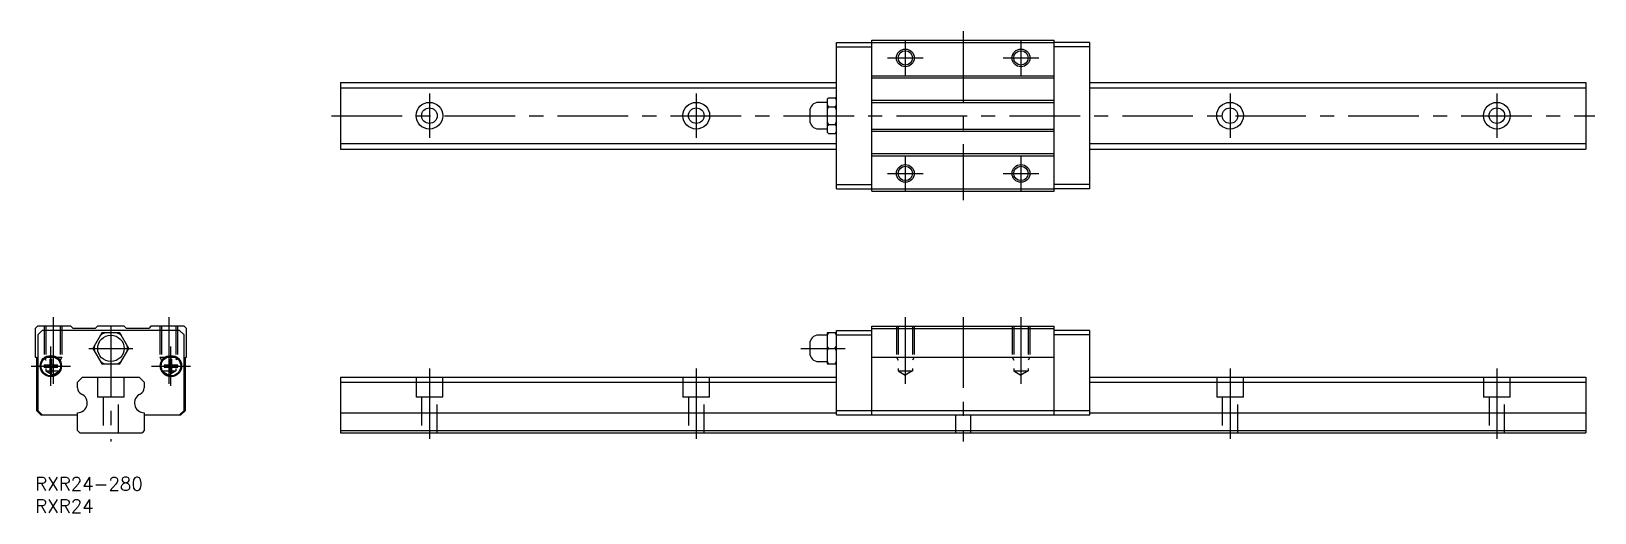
# Model space of a CAD drawing. Extents: x -1 to 351, y -8 to 100.
import ezdxf

# ---------------------------------------------------------------- set-up
doc = ezdxf.new("R2010")
doc.units = 0
doc.header["$LTSCALE"] = 0.5
doc.linetypes.add('CENTER', pattern=[50.8, 31.75, -6.35, 6.35, -6.35])
doc.linetypes.add('DASHED', pattern=[19.05, 12.7, -6.35])
for name, color, linetype in [('MSM_CENTER', 1, 'CENTER'), ('MSM_CONTINUOUS', 7, 'CONTINUOUS'), ('MSM_DASHED', 4, 'DASHED'), ('MSM_NARROW', 5, 'CONTINUOUS'), ('MSM_PART_NUMBER', 7, 'CONTINUOUS')]:
    doc.layers.add(name, color=color, linetype=linetype)
doc.styles.get("Standard").update_dxf_attribs({"font": 'txt.shx', "height": 2, "bigfont": 'bigfont.shx'})

# ---------------------------------------------------------------- blocks, each defined once
blk = doc.blocks.new('*U51')
at = {"layer": 'MSM_PART_NUMBER'}
blk.add_text('RXR24-280', height=3, dxfattribs=at).set_placement((0, -3))
blk = doc.blocks.new('*U52')
at = {"layer": 'MSM_PART_NUMBER'}
blk.add_text('RXR24', height=3, dxfattribs=at).set_placement((0, -8))

msp = doc.modelspace()

# ---------------------------------------------------------------- linework, layer by layer
at = {"layer": 'MSM_CENTER'}
for p, q in [((208.62, 100.36), (208.62, 62.36)), ((195.62, 98.36), (195.62, 90.36)), ((221.62, 98.36), (221.62, 90.36)), ((191.62, 94.36), (199.62, 94.36)), ((217.62, 94.36), (225.62, 94.36)), ((88.62, 86.36), (88.62, 76.36)), ((148.62, 86.36), (148.62, 76.36)), ((268.62, 86.36), (268.62, 76.36)), ((328.62, 86.36), (328.62, 76.36)), ((66.62, 81.36), (350.62, 81.36)), ((195.62, 72.36), (195.62, 64.36)), ((221.62, 72.36), (221.62, 64.36)), ((191.62, 68.36), (199.62, 68.36)), ((217.62, 68.36), (225.62, 68.36)), ((4, 36), (4, 21)), ((30, 36), (30, 21)), ((195.62, 36), (195.62, 21)), ((208.62, 36), (208.62, 8)), ((221.62, 36), (221.62, 21)), ((17, 33.97), (17, 8)), ((3.5, 20.6), (3.5, 29.4)), ((12.03, 29), (21.97, 29)), ((30.5, 20.6), (30.5, 29.4)), ((172.12, 29), (182.12, 29)), ((-0.9, 25), (7.9, 25)), ((26.1, 25), (34.9, 25)), ((88.62, 24.5), (88.62, 8)), ((148.62, 24.5), (148.62, 8)), ((268.62, 24.5), (268.62, 8)), ((328.62, 24.5), (328.62, 8))]:
    msp.add_line(p, q, dxfattribs=at)
at = {"layer": 'MSM_CONTINUOUS'}
for p, q in [((180.12, 97.81), (188.12, 97.81)), ((180.12, 64.91), (180.12, 97.81)), ((180.12, 96.82), (188.12, 96.82)), ((188.12, 64.36), (188.12, 98.36)), ((188.12, 98.36), (229.12, 98.36)), ((188.12, 97.86), (229.12, 97.86)), ((229.12, 64.36), (229.12, 98.36)), ((237.12, 97.81), (229.12, 97.81)), ((237.12, 96.82), (229.12, 96.82)), ((237.12, 64.91), (237.12, 97.81)), ((68.62, 88.86), (180.12, 88.86)), ((68.62, 88.86), (68.62, 73.86)), ((188.12, 90.36), (229.12, 90.36)), ((188.12, 89.86), (229.12, 89.86)), ((237.12, 88.86), (348.62, 88.86)), ((348.62, 88.86), (348.62, 73.86)), ((68.62, 87.59), (180.12, 87.59)), ((178.35, 85.4), (178.05, 85.1)), ((178.05, 85.1), (178.05, 77.62)), ((178.35, 85.4), (179.81, 85.4)), ((180.12, 85.08), (179.81, 85.4)), ((188.12, 84.86), (229.12, 84.86)), ((237.12, 87.59), (348.62, 87.59)), ((174.12, 82.33), (174.12, 80.39)), ((178.05, 84.33), (176.12, 84.33)), ((178.35, 83.38), (179.81, 83.38)), ((188.12, 84.36), (229.12, 84.36)), ((176.12, 78.39), (178.05, 78.39)), ((178.05, 77.62), (178.35, 77.33)), ((178.35, 79.34), (179.81, 79.34)), ((179.81, 77.33), (180.12, 77.64)), ((188.12, 78.36), (229.12, 78.36)), ((188.12, 77.86), (229.12, 77.86)), ((68.62, 75.13), (180.12, 75.13)), ((68.62, 73.86), (180.12, 73.86)), ((178.35, 77.33), (179.81, 77.33)), ((237.12, 75.13), (348.62, 75.13)), ((237.12, 73.86), (348.62, 73.86)), ((188.12, 72.86), (229.12, 72.86)), ((188.12, 72.36), (229.12, 72.36)), ((180.12, 65.9), (188.12, 65.9)), ((180.12, 64.91), (188.12, 64.91)), ((188.12, 64.86), (229.12, 64.86)), ((188.12, 64.36), (229.12, 64.36)), ((237.12, 65.9), (229.12, 65.9)), ((237.12, 64.91), (229.12, 64.91)), ((0.5, 34), (0, 33.5)), ((0, 33.5), (0, 27)), ((8, 34), (0.5, 34)), ((1.54, 33), (0.55, 32.01)), ((0.55, 32.01), (0.55, 15)), ((32.46, 33), (1.54, 33)), ((8.5, 33.5), (8, 34)), ((13.5, 33.5), (8.5, 33.5)), ((14.98, 32.5), (12.96, 29)), ((14, 34), (13.5, 33.5)), ((20, 34), (14, 34)), ((19.02, 32.5), (14.98, 32.5)), ((21.04, 29), (19.02, 32.5)), ((20.5, 33.5), (20, 34)), ((25.5, 33.5), (20.5, 33.5)), ((26, 34), (25.5, 33.5)), ((33.5, 34), (26, 34)), ((33.45, 32.01), (32.46, 33)), ((33.45, 15), (33.45, 32.01)), ((34, 33.5), (33.5, 34)), ((34, 27), (34, 33.5)), ((178.05, 31.97), (176.12, 31.97)), ((178.05, 32.5), (178.05, 25.5)), ((180.12, 32.5), (178.05, 32.5)), ((180.12, 33), (188.12, 33)), ((180.12, 14), (180.12, 33)), ((180.12, 32.01), (188.12, 32.01)), ((188.12, 14), (188.12, 34)), ((188.12, 34), (229.12, 34)), ((188.12, 33.5), (229.12, 33.5)), ((229.12, 14), (229.12, 34)), ((237.12, 33), (229.12, 33)), ((237.12, 32.01), (229.12, 32.01)), ((237.12, 14), (237.12, 33)), ((12.96, 29), (14.98, 25.5)), ((19.02, 25.5), (21.04, 29)), ((174.12, 29.97), (174.12, 28.03)), ((178.35, 29), (179.81, 29)), ((0, 27), (0.25, 27)), ((0.25, 27), (0.25, 15)), ((3.3, 25.2), (1.97, 25.2)), ((1.97, 24.8), (3.3, 24.8)), ((2, 27), (6, 27)), ((3.3, 26.53), (3.3, 25.2)), ((3.3, 24.8), (3.3, 23.47)), ((3.7, 25.2), (3.7, 26.53)), ((5.03, 25.2), (3.7, 25.2)), ((3.7, 24.8), (5.03, 24.8)), ((3.7, 23.47), (3.7, 24.8)), ((14.98, 25.5), (19.02, 25.5)), ((28, 27), (32, 27)), ((30.3, 25.2), (28.97, 25.2)), ((28.97, 24.8), (30.3, 24.8)), ((30.3, 26.53), (30.3, 25.2)), ((30.3, 24.8), (30.3, 23.47)), ((30.7, 25.2), (30.7, 26.53)), ((32.03, 25.2), (30.7, 25.2)), ((30.7, 24.8), (32.03, 24.8)), ((30.7, 23.47), (30.7, 24.8)), ((33.75, 15), (33.75, 27)), ((33.75, 27), (34, 27)), ((176.12, 26.03), (178.05, 26.03)), ((178.05, 25.5), (180.12, 25.5)), ((188.12, 27), (229.12, 27)), ((9.5, 21.38), (10.62, 22.5)), ((9.5, 20.09), (9.5, 21.38)), ((10.62, 22.5), (23.38, 22.5)), ((23.38, 22.5), (24.5, 21.38)), ((24.5, 21.38), (24.5, 20.09)), ((68.62, 22.5), (180.12, 22.5)), ((68.62, 22.5), (68.62, 10)), ((68.62, 21.38), (180.12, 21.38)), ((237.12, 22.5), (348.62, 22.5)), ((237.12, 21.38), (348.62, 21.38)), ((348.62, 22.5), (348.62, 10)), ((0.25, 15), (1.25, 14)), ((0.55, 15), (1.55, 14)), ((9.5, 10.5), (9.5, 14.5)), ((24.5, 14.5), (24.5, 10.5)), ((32.45, 14), (33.45, 15)), ((32.75, 14), (33.75, 15)), ((68.62, 14.5), (180.12, 14.5)), ((180.12, 15), (237.12, 15)), ((237.12, 14.5), (348.62, 14.5)), ((1.25, 14), (9.5, 14)), ((24.5, 14), (32.75, 14)), ((180.12, 14), (237.12, 14)), ((10, 10), (9.5, 10.5)), ((10, 10), (24, 10)), ((24.5, 10.5), (24, 10)), ((68.62, 10.5), (348.62, 10.5)), ((68.62, 10), (348.62, 10))]:
    msp.add_line(p, q, dxfattribs=at)
for centre, radius in [((195.62, 94.36), 1.62), ((221.62, 94.36), 1.62), ((88.62, 81.36), 3), ((88.62, 81.36), 1.75), ((148.62, 81.36), 3), ((148.62, 81.36), 1.75), ((268.62, 81.36), 3), ((268.62, 81.36), 1.75), ((328.62, 81.36), 3), ((328.62, 81.36), 1.75), ((195.62, 68.36), 1.62), ((221.62, 68.36), 1.62), ((17, 29), 2.97), ((3.5, 25), 2.4), ((3.5, 25), 2.2), ((30.5, 25), 2.4), ((30.5, 25), 2.2)]:
    msp.add_circle(centre, radius, dxfattribs=at)
for centre, radius, start, end in [((180.15, 83.55), 2.58, 134.2241, 144.2304), ((177.93, 83.49), 2.68, 35.1578, 45.5611), ((176.12, 82.33), 2, 90, 180), ((180.28, 85.34), 2.75, 216.0753, 225.4702), ((183.85, 80.6), 6.17, 153.222, 160.1291), ((178.04, 85.2), 2.53, 314.148, 325.1331), ((174.21, 80.56), 6.27, 19.3476, 26.6959), ((176.12, 80.39), 2, 180, 270), ((183.85, 82.12), 6.17, 199.8709, 206.778), ((180.28, 77.38), 2.75, 134.5298, 143.9247), ((180.15, 79.18), 2.58, 215.7696, 225.7759), ((174.21, 82.16), 6.27, 333.3041, 340.6524), ((178.04, 77.52), 2.53, 34.8669, 45.852), ((177.93, 79.24), 2.68, 314.4389, 324.8422), ((17, 29), 3.74, 110.9121, 129.0879), ((17, 29), 3.74, 50.9121, 69.0879), ((176.12, 29.97), 2, 90, 180), ((182.48, 30.07), 4.8, 149.5864, 157.4784), ((175.57, 30.02), 4.91, 21.9678, 30.3029), ((17, 29), 3.74, 170.9121, 189.0879), ((17, 29), 3.74, 350.9121, 9.0879), ((182.66, 31.52), 5, 202.6789, 210.2563), ((182.66, 26.48), 5, 149.7437, 157.3211), ((175.72, 31.4), 4.74, 329.5489, 338.1804), ((175.72, 26.6), 4.74, 21.8196, 30.4511), ((3.5, 25), 1.54, 172.5379, 187.4621), ((3.5, 25), 1.54, 82.5379, 97.4621), ((3.5, 25), 1.54, 352.5379, 7.4621), ((17, 29), 3.74, 230.9121, 249.0879), ((17, 29), 3.74, 290.9121, 309.0879), ((30.5, 25), 1.54, 172.5379, 187.4621), ((30.5, 25), 1.54, 82.5379, 97.4621), ((30.5, 25), 1.54, 352.5379, 7.4621), ((176.12, 28.03), 2, 180, 270), ((182.48, 27.93), 4.8, 202.5216, 210.4136), ((175.57, 27.98), 4.91, 329.6971, 338.0322), ((3.5, 25), 1.54, 262.5379, 277.4621), ((30.5, 25), 1.54, 262.5379, 277.4621), ((11, 20.09), 1.5, 180, 246.0835), ((9.5, 16.7), 2.2, 270, 66.0835), ((24.5, 16.7), 2.2, 113.9165, 270), ((23, 20.09), 1.5, 293.9165, 0)]:
    msp.add_arc(centre, radius, start, end, dxfattribs=at)
at = {"layer": 'MSM_DASHED'}
for p, q in [((2, 34), (2, 27)), ((2.38, 34), (2.38, 23.94)), ((5.62, 34), (5.62, 23.94)), ((6, 34), (6, 27)), ((28, 34), (28, 27)), ((28.38, 34), (28.38, 23.94)), ((31.62, 34), (31.62, 23.94)), ((32, 34), (32, 27)), ((193.62, 34), (193.62, 27)), ((194, 34), (194, 23.94)), ((197.24, 34), (197.24, 23.94)), ((197.62, 34), (197.62, 27)), ((219.62, 34), (219.62, 27)), ((220, 34), (220, 23.94)), ((223.24, 34), (223.24, 23.94)), ((223.62, 34), (223.62, 27)), ((2, 27), (2.38, 26.34)), ((6, 27), (5.62, 26.34)), ((28, 27), (28.38, 26.34)), ((32, 27), (31.62, 26.34)), ((193.62, 27), (194, 26.34)), ((197.62, 27), (197.24, 26.34)), ((219.62, 27), (220, 26.34)), ((223.62, 27), (223.24, 26.34)), ((2.38, 23.94), (5.62, 23.94)), ((2.38, 23.94), (4, 23)), ((5.62, 23.94), (4, 23)), ((14, 22.5), (14, 18)), ((20, 18), (20, 22.5)), ((28.38, 23.94), (31.62, 23.94)), ((28.38, 23.94), (30, 23)), ((31.62, 23.94), (30, 23)), ((85.62, 22.5), (85.62, 18)), ((91.62, 18), (91.62, 22.5)), ((145.62, 22.5), (145.62, 18)), ((151.62, 18), (151.62, 22.5)), ((194, 23.94), (197.24, 23.94)), ((194, 23.94), (195.62, 23)), ((197.24, 23.94), (195.62, 23)), ((220, 23.94), (223.24, 23.94)), ((220, 23.94), (221.62, 23)), ((223.24, 23.94), (221.62, 23)), ((265.62, 22.5), (265.62, 18)), ((271.62, 18), (271.62, 22.5)), ((325.62, 22.5), (325.62, 18)), ((331.62, 18), (331.62, 22.5)), ((20, 18), (14, 18)), ((15.25, 18), (15.25, 10)), ((18.75, 10), (18.75, 18)), ((91.62, 18), (85.62, 18)), ((86.87, 18), (86.87, 10)), ((90.37, 10), (90.37, 18)), ((151.62, 18), (145.62, 18)), ((146.87, 18), (146.87, 10)), ((150.37, 10), (150.37, 18)), ((271.62, 18), (265.62, 18)), ((266.87, 18), (266.87, 10)), ((270.37, 10), (270.37, 18)), ((331.62, 18), (325.62, 18)), ((326.87, 18), (326.87, 10)), ((330.37, 10), (330.37, 18)), ((206.87, 14), (206.87, 10)), ((210.37, 10), (210.37, 14))]:
    msp.add_line(p, q, dxfattribs=at)
at = {"layer": 'MSM_NARROW'}
for centre in [(195.62, 94.36), (221.62, 94.36), (195.62, 68.36), (221.62, 68.36)]:
    msp.add_circle(centre, 2, dxfattribs=at)

# ---------------------------------------------------------------- block references
at = {"layer": 'MSM_CONTINUOUS'}
for name in ['*U51', '*U52']:
    msp.add_blockref(name, (0, 0), dxfattribs=at)

doc.saveas('drawing.dxf')
